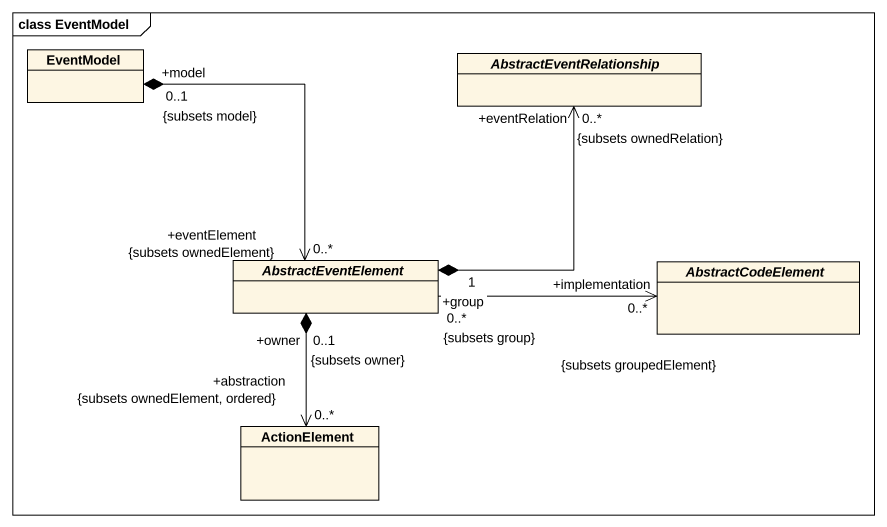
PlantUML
@startuml
mainframe class EventModel
hide circle
hide empty members
class EventModel
abstract class AbstractEventRelationship
abstract class AbstractEventElement
abstract class AbstractCodeElement
class ActionElement
EventModel "+model\n0..1\n{subsets model}" *--> "+eventElement\n0..*\n{subsets ownedElement}" AbstractEventElement
AbstractEventElement "1" *-up-> "+eventRelation\n0..*\n{subsets ownedRelation}" AbstractEventRelationship
AbstractEventElement "+group\n0..*\n{subsets group}" -right-> "+implementation\n0..*\n{subsets groupedElement}" AbstractCodeElement
AbstractEventElement "+owner\n0..1\n{subsets owner}" *--> "+abstraction\n0..*\n{subsets ownedElement, ordered}" ActionElement
@enduml
